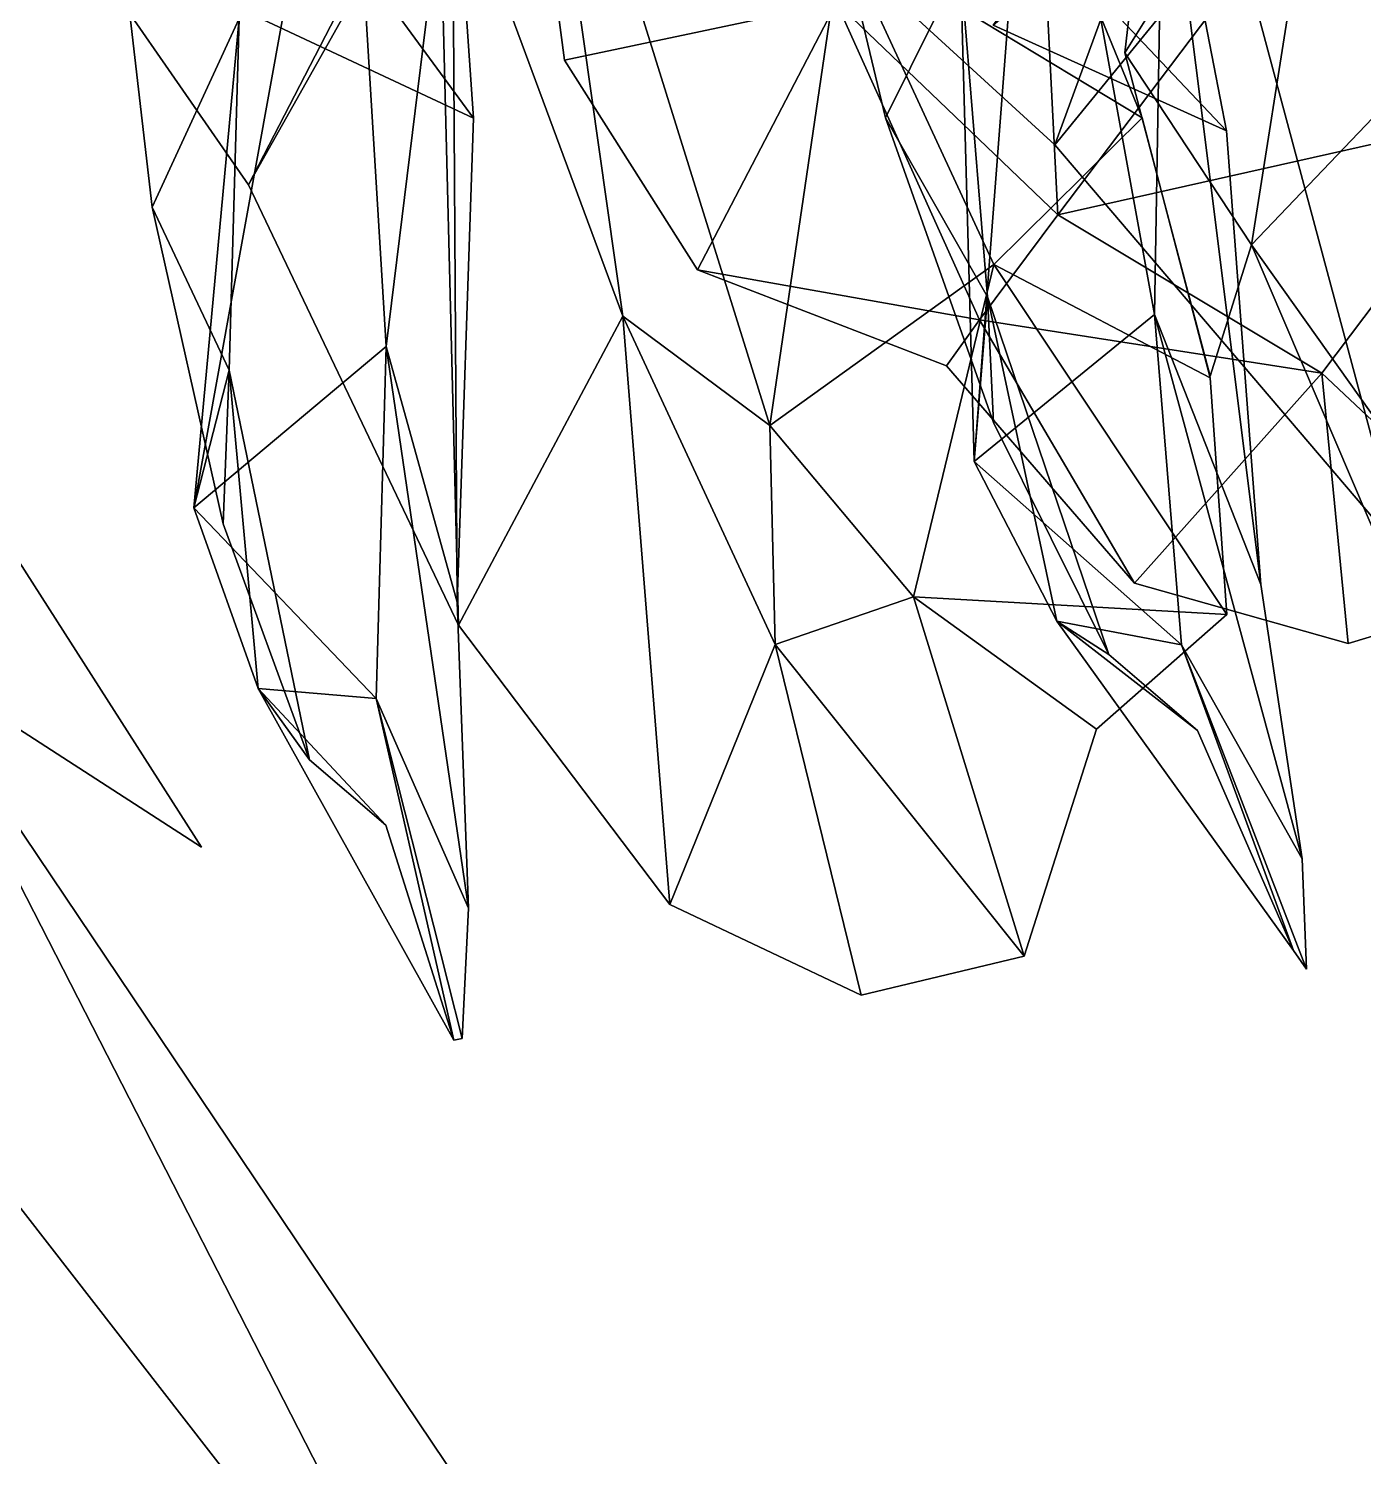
# Model space of a CAD drawing. Header units: metres. Extents: x -317 to 277, y -489 to 236.
# Drawn here: x 59.17 to 79.78, y -72.36 to -50.31 of the extents above; entities that cross this region are included whole.
import ezdxf

# ---------------------------------------------------------------- set-up
doc = ezdxf.new("R2010")
doc.units = ezdxf.units.M

msp = doc.modelspace()

# ---------------------------------------------------------------- linework, layer by layer
at = {"layer": 'Newplan_Leaf', "color": 3}
for points in [[(79.3399, -45.4893, 312.8264), (78.05537, -53.6526, 307.8773), (76.09966, -50.6861, 309.3613)], [(79.3399, -45.4893, 312.8264), (76.09966, -50.6861, 309.3613), (78.05537, -53.6526, 307.8773)], [(79.3399, -45.4893, 312.8264), (76.09966, -50.6861, 309.3613), (76.3343, -48.6049, 311.4677)], [(79.3399, -45.4893, 312.8264), (76.3343, -48.6049, 311.4677), (76.09966, -50.6861, 309.3613)], [(79.3399, -45.4893, 312.8264), (81.5818, -49.9582, 309.8383), (78.05537, -53.6526, 307.8773)], [(79.3399, -45.4893, 312.8264), (78.05537, -53.6526, 307.8773), (81.5818, -49.9582, 309.8383)], [(86.05009, -47.06263, 311.4076), (87.03502, -50.3825, 309.724), (79.3399, -45.4893, 312.8264)], [(86.05009, -47.06263, 311.4076), (79.3399, -45.4893, 312.8264), (87.03502, -50.3825, 309.724)], [(87.03502, -50.3825, 309.724), (81.5818, -49.9582, 309.8383), (79.3399, -45.4893, 312.8264)], [(87.03502, -50.3825, 309.724), (79.3399, -45.4893, 312.8264), (81.5818, -49.9582, 309.8383)], [(52.8332, -48.8601, 263.3268), (61.8407, -62.955, 272.9412), (57.2036, -59.9567, 266.3783)], [(52.8332, -48.8601, 263.3268), (57.2036, -59.9567, 266.3783), (61.8407, -62.955, 272.9412)], [(81.5818, -49.9582, 309.8383), (81.4002, -58.3541, 304.7909), (78.05537, -53.6526, 307.8773)], [(81.5818, -49.9582, 309.8383), (78.05537, -53.6526, 307.8773), (81.4002, -58.3541, 304.7909)], [(78.05537, -53.6526, 307.8773), (77.4192, -55.677, 306.236), (76.09966, -50.6861, 309.3613)], [(78.05537, -53.6526, 307.8773), (76.09966, -50.6861, 309.3613), (77.4192, -55.677, 306.236)], [(81.4002, -58.3541, 304.7909), (80.8876, -60.2743, 303.0575), (78.05537, -53.6526, 307.8773)], [(81.4002, -58.3541, 304.7909), (78.05537, -53.6526, 307.8773), (80.8876, -60.2743, 303.0575)], [(57.2036, -59.9567, 266.3783), (66.512, -78.1398, 270.8947), (52.4507, -60.0354, 249.546)], [(57.2036, -59.9567, 266.3783), (52.4507, -60.0354, 249.546), (66.512, -78.1398, 270.8947)], [(57.2036, -59.9567, 266.3783), (71.4884, -81.2013, 276.9733), (66.512, -78.1398, 270.8947)], [(57.2036, -59.9567, 266.3783), (66.512, -78.1398, 270.8947), (71.4884, -81.2013, 276.9733)], [(66.512, -78.1398, 270.8947), (58.3427, -72.4102, 254.9263), (52.4507, -60.0354, 249.546)], [(66.512, -78.1398, 270.8947), (52.4507, -60.0354, 249.546), (58.3427, -72.4102, 254.9263)], [(52.4507, -60.0354, 249.546), (63.6505, -89.2685, 248.4321), (53.6745, -73.6822, 238.6745)], [(52.4507, -60.0354, 249.546), (53.6745, -73.6822, 238.6745), (63.6505, -89.2685, 248.4321)], [(52.4507, -60.0354, 249.546), (58.3427, -72.4102, 254.9263), (63.6505, -89.2685, 248.4321)], [(52.4507, -60.0354, 249.546), (63.6505, -89.2685, 248.4321), (58.3427, -72.4102, 254.9263)], [(45.2991, -71.1785, 265.715), (60.6854, -87.01231, 276.3906), (52.5257, -85.6321, 270.1716)], [(45.2991, -71.1785, 265.715), (52.5257, -85.6321, 270.1716), (60.6854, -87.01231, 276.3906)]]:
    msp.add_3dface(points, dxfattribs=at)
at = {"layer": 'Newplan_Mrstm', "color": 3}
for points in [[(74.6961, -45.8664, 389.9588), (75.06319, -53.1876, 392.1769), (82.9493, -42.7504, 384.2693)], [(74.6961, -45.8664, 389.9588), (82.9493, -42.7504, 384.2693), (75.06319, -53.1876, 392.1769)], [(82.9493, -42.7504, 384.2693), (75.06319, -53.1876, 392.1769), (82.194, -51.5849, 389.8885)], [(82.9493, -42.7504, 384.2693), (82.194, -51.5849, 389.8885), (75.06319, -53.1876, 392.1769)], [(77.1419, -46.2999, 328.9765), (82.3941, -53.6064, 324.9951), (78.476, -43.8682, 325.1034)], [(77.1419, -46.2999, 328.9765), (78.476, -43.8682, 325.1034), (82.3941, -53.6064, 324.9951)], [(82.3941, -53.6064, 324.9951), (86.00744, -55.4077, 318.4871), (78.476, -43.8682, 325.1034)], [(82.3941, -53.6064, 324.9951), (78.476, -43.8682, 325.1034), (86.00744, -55.4077, 318.4871)], [(78.476, -43.8682, 325.1034), (86.00744, -55.4077, 318.4871), (85.3243, -47.7858, 318.1789)], [(78.476, -43.8682, 325.1034), (85.3243, -47.7858, 318.1789), (86.00744, -55.4077, 318.4871)], [(65.4963, -47.05167, 322.6426), (68.3478, -54.7528, 317.222), (66.8903, -44.4895, 318.8762)], [(65.4963, -47.05167, 322.6426), (66.8903, -44.4895, 318.8762), (68.3478, -54.7528, 317.222)], [(68.3478, -54.7528, 317.222), (70.618, -56.4406, 310.105), (66.8903, -44.4895, 318.8762)], [(68.3478, -54.7528, 317.222), (66.8903, -44.4895, 318.8762), (70.618, -56.4406, 310.105)], [(66.8903, -44.4895, 318.8762), (70.618, -56.4406, 310.105), (71.7274, -48.8831, 310.6607)], [(66.8903, -44.4895, 318.8762), (71.7274, -48.8831, 310.6607), (70.618, -56.4406, 310.105)], [(73.5602, -49.3526, 341.2675), (73.7735, -56.9987, 340.8855), (74.7223, -44.6177, 331.971)], [(73.5602, -49.3526, 341.2675), (74.7223, -44.6177, 331.971), (73.7735, -56.9987, 340.8855)], [(74.7223, -44.6177, 331.971), (73.7735, -56.9987, 340.8855), (76.558, -54.7269, 334.1223)], [(74.7223, -44.6177, 331.971), (76.558, -54.7269, 334.1223), (73.7735, -56.9987, 340.8855)], [(74.7223, -44.6177, 331.971), (76.558, -54.7269, 334.1223), (76.6902, -46.8375, 328.2436)], [(74.7223, -44.6177, 331.971), (76.6902, -46.8375, 328.2436), (76.558, -54.7269, 334.1223)], [(62.4258, -50.1529, 335.5866), (61.7224, -57.711, 334.5693), (64.05819, -44.8205, 326.693)], [(62.4258, -50.1529, 335.5866), (64.05819, -44.8205, 326.693), (61.7224, -57.711, 334.5693)], [(64.05819, -44.8205, 326.693), (61.7224, -57.711, 334.5693), (64.6952, -55.2211, 327.9651)], [(64.05819, -44.8205, 326.693), (64.6952, -55.2211, 327.9651), (61.7224, -57.711, 334.5693)], [(64.05819, -44.8205, 326.693), (64.6952, -55.2211, 327.9651), (65.7128, -46.9344, 322.7577)], [(64.05819, -44.8205, 326.693), (65.7128, -46.9344, 322.7577), (64.6952, -55.2211, 327.9651)], [(71.7274, -48.8831, 310.6607), (76.3651, -51.6878, 303.7641), (73.8554, -45.5567, 305.7877)], [(71.7274, -48.8831, 310.6607), (73.8554, -45.5567, 305.7877), (76.3651, -51.6878, 303.7641)], [(74.6961, -45.8664, 389.9588), (71.6459, -49.9158, 394.032), (75.06319, -53.1876, 392.1769)], [(74.6961, -45.8664, 389.9588), (75.06319, -53.1876, 392.1769), (71.6459, -49.9158, 394.032)], [(71.06687, -46.1042, 346.7387), (72.4061, -51.6917, 350.0099), (73.5602, -49.3526, 341.2675)], [(71.06687, -46.1042, 346.7387), (73.5602, -49.3526, 341.2675), (72.4061, -51.6917, 350.0099)], [(75.02052, -52.1039, 333.0233), (80.3866, -58.4045, 329.428), (77.1419, -46.2999, 328.9765)], [(75.02052, -52.1039, 333.0233), (77.1419, -46.2999, 328.9765), (80.3866, -58.4045, 329.428)], [(76.9566, -49.7233, 325.9734), (75.02052, -52.1039, 333.0233), (77.1419, -46.2999, 328.9765)], [(76.9566, -49.7233, 325.9734), (77.1419, -46.2999, 328.9765), (75.02052, -52.1039, 333.0233)], [(77.1419, -46.2999, 328.9765), (80.3866, -58.4045, 329.428), (82.3941, -53.6064, 324.9951)], [(77.1419, -46.2999, 328.9765), (82.3941, -53.6064, 324.9951), (80.3866, -58.4045, 329.428)], [(65.7128, -46.9344, 322.7577), (66.04384, -51.6921, 318.0861), (62.711, -50.1343, 323.9916)], [(65.7128, -46.9344, 322.7577), (62.711, -50.1343, 323.9916), (66.04384, -51.6921, 318.0861)], [(64.6952, -55.2211, 327.9651), (65.7895, -59.1686, 323.2153), (65.7128, -46.9344, 322.7577)], [(64.6952, -55.2211, 327.9651), (65.7128, -46.9344, 322.7577), (65.7895, -59.1686, 323.2153)], [(65.7128, -46.9344, 322.7577), (65.7895, -59.1686, 323.2153), (66.04384, -51.6921, 318.0861)], [(65.7128, -46.9344, 322.7577), (66.04384, -51.6921, 318.0861), (65.7895, -59.1686, 323.2153)], [(66.9176, -46.7926, 394.6353), (67.4469, -50.8, 397.5972), (71.6459, -49.9158, 394.032)], [(66.9176, -46.7926, 394.6353), (71.6459, -49.9158, 394.032), (67.4469, -50.8, 397.5972)], [(76.6902, -46.8375, 328.2436), (77.6702, -51.8917, 323.9936), (74.06397, -50.2593, 329.7155)], [(76.6902, -46.8375, 328.2436), (74.06397, -50.2593, 329.7155), (77.6702, -51.8917, 323.9936)], [(76.558, -54.7269, 334.1223), (78.2016, -58.8952, 329.7332), (76.6902, -46.8375, 328.2436)], [(76.558, -54.7269, 334.1223), (76.6902, -46.8375, 328.2436), (78.2016, -58.8952, 329.7332)], [(76.6902, -46.8375, 328.2436), (78.2016, -58.8952, 329.7332), (77.6702, -51.8917, 323.9936)], [(76.6902, -46.8375, 328.2436), (77.6702, -51.8917, 323.9936), (78.2016, -58.8952, 329.7332)], [(60.3882, -47.1065, 341.3547), (61.08204, -53.06916, 344.1261), (62.4258, -50.1529, 335.5866)], [(60.3882, -47.1065, 341.3547), (62.4258, -50.1529, 335.5866), (61.08204, -53.06916, 344.1261)], [(62.5656, -52.7216, 326.361), (65.8119, -59.5264, 321.4035), (65.4963, -47.05167, 322.6426)], [(62.5656, -52.7216, 326.361), (65.4963, -47.05167, 322.6426), (65.8119, -59.5264, 321.4035)], [(64.144, -49.9262, 319.3744), (62.5656, -52.7216, 326.361), (65.4963, -47.05167, 322.6426)], [(64.144, -49.9262, 319.3744), (65.4963, -47.05167, 322.6426), (62.5656, -52.7216, 326.361)], [(65.4963, -47.05167, 322.6426), (65.8119, -59.5264, 321.4035), (68.3478, -54.7528, 317.222)], [(65.4963, -47.05167, 322.6426), (68.3478, -54.7528, 317.222), (65.8119, -59.5264, 321.4035)], [(62.711, -50.1343, 323.9916), (66.04384, -51.6921, 318.0861), (63.9048, -48.778, 317.8448)], [(62.711, -50.1343, 323.9916), (63.9048, -48.778, 317.8448), (66.04384, -51.6921, 318.0861)], [(70.618, -56.4406, 310.105), (74.07737, -53.9537, 307.3351), (71.7274, -48.8831, 310.6607)], [(70.618, -56.4406, 310.105), (71.7274, -48.8831, 310.6607), (74.07737, -53.9537, 307.3351)], [(71.7274, -48.8831, 310.6607), (74.07737, -53.9537, 307.3351), (76.3651, -51.6878, 303.7641)], [(71.7274, -48.8831, 310.6607), (76.3651, -51.6878, 303.7641), (74.07737, -53.9537, 307.3351)], [(72.4061, -51.6917, 350.0099), (73.9768, -54.4539, 345.2794), (73.5602, -49.3526, 341.2675)], [(72.4061, -51.6917, 350.0099), (73.5602, -49.3526, 341.2675), (73.9768, -54.4539, 345.2794)], [(73.5602, -49.3526, 341.2675), (73.9768, -54.4539, 345.2794), (73.7735, -56.9987, 340.8855)], [(73.5602, -49.3526, 341.2675), (73.7735, -56.9987, 340.8855), (73.9768, -54.4539, 345.2794)], [(74.06397, -50.2593, 329.7155), (77.6702, -51.8917, 323.9936), (75.2072, -49.2835, 323.4875)], [(74.06397, -50.2593, 329.7155), (75.2072, -49.2835, 323.4875), (77.6702, -51.8917, 323.9936)], [(60.5407, -49.7957, 325.4959), (62.5656, -52.7216, 326.361), (64.144, -49.9262, 319.3744)], [(60.5407, -49.7957, 325.4959), (64.144, -49.9262, 319.3744), (62.5656, -52.7216, 326.361)], [(72.5495, -49.8418, 331.5445), (75.02052, -52.1039, 333.0233), (76.9566, -49.7233, 325.9734)], [(72.5495, -49.8418, 331.5445), (76.9566, -49.7233, 325.9734), (75.02052, -52.1039, 333.0233)], [(67.4469, -50.8, 397.5972), (69.5017, -54.03627, 399.3243), (71.6459, -49.9158, 394.032)], [(67.4469, -50.8, 397.5972), (71.6459, -49.9158, 394.032), (69.5017, -54.03627, 399.3243)], [(71.6459, -49.9158, 394.032), (69.5017, -54.03627, 399.3243), (73.8533, -54.8114, 395.2281)], [(71.6459, -49.9158, 394.032), (73.8533, -54.8114, 395.2281), (69.5017, -54.03627, 399.3243)], [(71.6459, -49.9158, 394.032), (73.8533, -54.8114, 395.2281), (75.06319, -53.1876, 392.1769)], [(71.6459, -49.9158, 394.032), (75.06319, -53.1876, 392.1769), (73.8533, -54.8114, 395.2281)], [(61.08204, -53.06916, 344.1261), (62.2683, -55.5881, 339.154), (62.4258, -50.1529, 335.5866)], [(61.08204, -53.06916, 344.1261), (62.4258, -50.1529, 335.5866), (62.2683, -55.5881, 339.154)], [(62.4258, -50.1529, 335.5866), (62.2683, -55.5881, 339.154), (61.7224, -57.711, 334.5693)], [(62.4258, -50.1529, 335.5866), (61.7224, -57.711, 334.5693), (62.2683, -55.5881, 339.154)], [(75.06319, -53.1876, 392.1769), (79.1438, -55.6343, 393.9617), (82.194, -51.5849, 389.8885)], [(75.06319, -53.1876, 392.1769), (82.194, -51.5849, 389.8885), (79.1438, -55.6343, 393.9617)], [(82.194, -51.5849, 389.8885), (79.1438, -55.6343, 393.9617), (82.6012, -58.8857, 394.7331)], [(82.194, -51.5849, 389.8885), (82.6012, -58.8857, 394.7331), (79.1438, -55.6343, 393.9617)], [(72.4061, -51.6917, 350.0099), (74.07021, -56.392, 350.5099), (73.9768, -54.4539, 345.2794)], [(72.4061, -51.6917, 350.0099), (73.9768, -54.4539, 345.2794), (74.07021, -56.392, 350.5099)], [(74.07737, -53.9537, 307.3351), (77.4167, -55.7047, 303.4229), (76.3651, -51.6878, 303.7641)], [(74.07737, -53.9537, 307.3351), (76.3651, -51.6878, 303.7641), (77.4167, -55.7047, 303.4229)], [(61.08204, -53.06916, 344.1261), (62.1783, -57.9583, 344.2035), (62.2683, -55.5881, 339.154)], [(61.08204, -53.06916, 344.1261), (62.2683, -55.5881, 339.154), (62.1783, -57.9583, 344.2035)], [(75.06319, -53.1876, 392.1769), (73.8533, -54.8114, 395.2281), (79.1438, -55.6343, 393.9617)], [(75.06319, -53.1876, 392.1769), (79.1438, -55.6343, 393.9617), (73.8533, -54.8114, 395.2281)], [(70.618, -56.4406, 310.105), (72.8347, -59.08576, 308.8805), (74.07737, -53.9537, 307.3351)], [(70.618, -56.4406, 310.105), (74.07737, -53.9537, 307.3351), (72.8347, -59.08576, 308.8805)], [(72.8347, -59.08576, 308.8805), (77.675, -59.3574, 304.8963), (74.07737, -53.9537, 307.3351)], [(72.8347, -59.08576, 308.8805), (74.07737, -53.9537, 307.3351), (77.675, -59.3574, 304.8963)], [(74.07737, -53.9537, 307.3351), (77.675, -59.3574, 304.8963), (77.4167, -55.7047, 303.4229)], [(74.07737, -53.9537, 307.3351), (77.4167, -55.7047, 303.4229), (77.675, -59.3574, 304.8963)], [(73.8533, -54.8114, 395.2281), (69.5017, -54.03627, 399.3243), (73.3469, -55.5171, 398.627)], [(73.8533, -54.8114, 395.2281), (73.3469, -55.5171, 398.627), (69.5017, -54.03627, 399.3243)], [(73.9768, -54.4539, 345.2794), (75.04739, -59.4644, 343.2745), (73.7735, -56.9987, 340.8855)], [(73.9768, -54.4539, 345.2794), (73.7735, -56.9987, 340.8855), (75.04739, -59.4644, 343.2745)], [(74.07021, -56.392, 350.5099), (75.853, -59.9764, 349.2248), (73.9768, -54.4539, 345.2794)], [(74.07021, -56.392, 350.5099), (73.9768, -54.4539, 345.2794), (75.853, -59.9764, 349.2248)], [(73.9768, -54.4539, 345.2794), (75.853, -59.9764, 349.2248), (75.04739, -59.4644, 343.2745)], [(73.9768, -54.4539, 345.2794), (75.04739, -59.4644, 343.2745), (75.853, -59.9764, 349.2248)], [(65.8119, -59.5264, 321.4035), (69.07464, -63.8392, 317.5995), (68.3478, -54.7528, 317.222)], [(65.8119, -59.5264, 321.4035), (68.3478, -54.7528, 317.222), (69.07464, -63.8392, 317.5995)], [(69.07464, -63.8392, 317.5995), (70.6977, -59.8233, 313.8963), (68.3478, -54.7528, 317.222)], [(69.07464, -63.8392, 317.5995), (68.3478, -54.7528, 317.222), (70.6977, -59.8233, 313.8963)], [(68.3478, -54.7528, 317.222), (70.6977, -59.8233, 313.8963), (70.618, -56.4406, 310.105)], [(68.3478, -54.7528, 317.222), (70.618, -56.4406, 310.105), (70.6977, -59.8233, 313.8963)], [(73.3469, -55.5171, 398.627), (76.2493, -58.8739, 399.367), (73.8533, -54.8114, 395.2281)], [(73.3469, -55.5171, 398.627), (73.8533, -54.8114, 395.2281), (76.2493, -58.8739, 399.367)], [(73.7735, -56.9987, 340.8855), (76.9746, -59.8283, 338.1342), (76.558, -54.7269, 334.1223)], [(73.7735, -56.9987, 340.8855), (76.558, -54.7269, 334.1223), (76.9746, -59.8283, 338.1342)], [(73.8533, -54.8114, 395.2281), (76.2493, -58.8739, 399.367), (79.1438, -55.6343, 393.9617)], [(73.8533, -54.8114, 395.2281), (79.1438, -55.6343, 393.9617), (76.2493, -58.8739, 399.367)], [(76.558, -54.7269, 334.1223), (78.8356, -63.1316, 335.1769), (78.2016, -58.8952, 329.7332)], [(76.558, -54.7269, 334.1223), (78.2016, -58.8952, 329.7332), (78.8356, -63.1316, 335.1769)], [(76.558, -54.7269, 334.1223), (76.9746, -59.8283, 338.1342), (78.8356, -63.1316, 335.1769)], [(76.558, -54.7269, 334.1223), (78.8356, -63.1316, 335.1769), (76.9746, -59.8283, 338.1342)], [(61.7224, -57.711, 334.5693), (64.5378, -60.6563, 331.5324), (64.6952, -55.2211, 327.9651)], [(61.7224, -57.711, 334.5693), (64.6952, -55.2211, 327.9651), (64.5378, -60.6563, 331.5324)], [(64.6952, -55.2211, 327.9651), (64.5378, -60.6563, 331.5324), (65.9641, -63.8946, 328.2768)], [(64.6952, -55.2211, 327.9651), (65.9641, -63.8946, 328.2768), (64.5378, -60.6563, 331.5324)], [(64.6952, -55.2211, 327.9651), (65.9641, -63.8946, 328.2768), (65.7895, -59.1686, 323.2153)], [(64.6952, -55.2211, 327.9651), (65.7895, -59.1686, 323.2153), (65.9641, -63.8946, 328.2768)], [(62.2683, -55.5881, 339.154), (62.7152, -60.5026, 336.7213), (61.7224, -57.711, 334.5693)], [(62.2683, -55.5881, 339.154), (61.7224, -57.711, 334.5693), (62.7152, -60.5026, 336.7213)], [(62.1783, -57.9583, 344.2035), (63.5091, -61.6067, 342.5922), (62.2683, -55.5881, 339.154)], [(62.1783, -57.9583, 344.2035), (62.2683, -55.5881, 339.154), (63.5091, -61.6067, 342.5922)], [(62.2683, -55.5881, 339.154), (63.5091, -61.6067, 342.5922), (62.7152, -60.5026, 336.7213)], [(62.2683, -55.5881, 339.154), (62.7152, -60.5026, 336.7213), (63.5091, -61.6067, 342.5922)], [(79.1438, -55.6343, 393.9617), (76.2493, -58.8739, 399.367), (79.5492, -59.8102, 397.4143)], [(79.1438, -55.6343, 393.9617), (79.5492, -59.8102, 397.4143), (76.2493, -58.8739, 399.367)], [(79.1438, -55.6343, 393.9617), (79.5492, -59.8102, 397.4143), (82.6012, -58.8857, 394.7331)], [(79.1438, -55.6343, 393.9617), (82.6012, -58.8857, 394.7331), (79.5492, -59.8102, 397.4143)], [(70.6977, -59.8233, 313.8963), (72.8347, -59.08576, 308.8805), (70.618, -56.4406, 310.105)], [(70.6977, -59.8233, 313.8963), (70.618, -56.4406, 310.105), (72.8347, -59.08576, 308.8805)], [(73.7735, -56.9987, 340.8855), (75.04739, -59.4644, 343.2745), (76.9746, -59.8283, 338.1342)], [(73.7735, -56.9987, 340.8855), (76.9746, -59.8283, 338.1342), (75.04739, -59.4644, 343.2745)], [(61.7224, -57.711, 334.5693), (62.7152, -60.5026, 336.7213), (64.5378, -60.6563, 331.5324)], [(61.7224, -57.711, 334.5693), (64.5378, -60.6563, 331.5324), (62.7152, -60.5026, 336.7213)], [(70.6977, -59.8233, 313.8963), (74.5439, -64.6367, 310.4872), (72.8347, -59.08576, 308.8805)], [(70.6977, -59.8233, 313.8963), (72.8347, -59.08576, 308.8805), (74.5439, -64.6367, 310.4872)], [(72.8347, -59.08576, 308.8805), (74.5439, -64.6367, 310.4872), (75.6612, -61.1299, 308.5076)], [(72.8347, -59.08576, 308.8805), (75.6612, -61.1299, 308.5076), (74.5439, -64.6367, 310.4872)], [(75.6612, -61.1299, 308.5076), (77.675, -59.3574, 304.8963), (72.8347, -59.08576, 308.8805)], [(75.6612, -61.1299, 308.5076), (72.8347, -59.08576, 308.8805), (77.675, -59.3574, 304.8963)], [(75.04739, -59.4644, 343.2745), (75.853, -59.9764, 349.2248), (77.2191, -61.1502, 345.4537)], [(75.04739, -59.4644, 343.2745), (77.2191, -61.1502, 345.4537), (75.853, -59.9764, 349.2248)], [(75.04739, -59.4644, 343.2745), (78.7055, -64.5497, 342.9095), (76.9746, -59.8283, 338.1342)], [(75.04739, -59.4644, 343.2745), (76.9746, -59.8283, 338.1342), (78.7055, -64.5497, 342.9095)], [(77.2191, -61.1502, 345.4537), (78.7055, -64.5497, 342.9095), (75.04739, -59.4644, 343.2745)], [(77.2191, -61.1502, 345.4537), (75.04739, -59.4644, 343.2745), (78.7055, -64.5497, 342.9095)], [(69.07464, -63.8392, 317.5995), (72.02749, -65.2405, 313.801), (70.6977, -59.8233, 313.8963)], [(69.07464, -63.8392, 317.5995), (70.6977, -59.8233, 313.8963), (72.02749, -65.2405, 313.801)], [(72.02749, -65.2405, 313.801), (74.5439, -64.6367, 310.4872), (70.6977, -59.8233, 313.8963)], [(72.02749, -65.2405, 313.801), (70.6977, -59.8233, 313.8963), (74.5439, -64.6367, 310.4872)], [(76.9746, -59.8283, 338.1342), (78.9068, -64.8361, 338.9779), (78.8356, -63.1316, 335.1769)], [(76.9746, -59.8283, 338.1342), (78.8356, -63.1316, 335.1769), (78.9068, -64.8361, 338.9779)], [(76.9746, -59.8283, 338.1342), (78.7055, -64.5497, 342.9095), (78.9068, -64.8361, 338.9779)], [(76.9746, -59.8283, 338.1342), (78.9068, -64.8361, 338.9779), (78.7055, -64.5497, 342.9095)], [(62.7152, -60.5026, 336.7213), (63.5091, -61.6067, 342.5922), (64.6906, -62.6109, 338.7114)], [(62.7152, -60.5026, 336.7213), (64.6906, -62.6109, 338.7114), (63.5091, -61.6067, 342.5922)], [(62.7152, -60.5026, 336.7213), (65.7375, -65.9351, 335.8666), (64.5378, -60.6563, 331.5324)], [(62.7152, -60.5026, 336.7213), (64.5378, -60.6563, 331.5324), (65.7375, -65.9351, 335.8666)], [(64.6906, -62.6109, 338.7114), (65.7375, -65.9351, 335.8666), (62.7152, -60.5026, 336.7213)], [(64.6906, -62.6109, 338.7114), (62.7152, -60.5026, 336.7213), (65.7375, -65.9351, 335.8666)], [(64.5378, -60.6563, 331.5324), (65.8668, -65.9103, 331.9217), (65.9641, -63.8946, 328.2768)], [(64.5378, -60.6563, 331.5324), (65.9641, -63.8946, 328.2768), (65.8668, -65.9103, 331.9217)], [(64.5378, -60.6563, 331.5324), (65.7375, -65.9351, 335.8666), (65.8668, -65.9103, 331.9217)], [(64.5378, -60.6563, 331.5324), (65.8668, -65.9103, 331.9217), (65.7375, -65.9351, 335.8666)]]:
    msp.add_3dface(points, dxfattribs=at)

doc.saveas('drawing.dxf')
